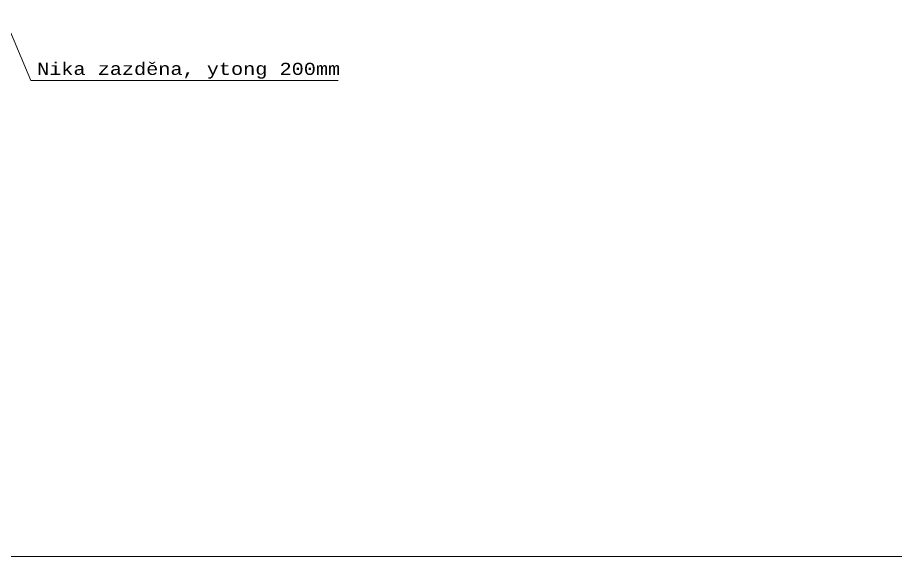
# Model space of a CAD drawing. Header units: millimetres. Extents: x -934 to 41066, y -946 to 28754.
# Drawn here: x 19905 to 30789, y -946 to 5733 of the extents above; entities that cross this region are included whole.
import ezdxf

# ---------------------------------------------------------------- set-up
doc = ezdxf.new("R2010")
doc.units = ezdxf.units.MM
for name, color, linetype, lineweight in [('A_popis.exterdoprava_Pero_č.__15', 7, 'Continuous', 13), ('bar', 1, 'Continuous', 18), ('C_popisky_Pero_č.__2', 7, 'Continuous', 13)]:
    doc.layers.add(name, color=color, linetype=linetype, lineweight=lineweight)
doc.layers.add('C_popisky', color=7, linetype='Continuous')
doc.styles.add('GENERATED_STYLE_2', font='Courier New.ttf')

# ---------------------------------------------------------------- blocks, each defined once
blk = doc.blocks.new('Lomená čára_1', base_point=(18248, -68160))
at = {"layer": 'C_popisky_Pero_č.__2', "color": 1, "linetype": 'Continuous', "lineweight": 13}
for q in [(13659, -66713), (13795, -66651)]:
    blk.add_line((13673, -66564), q, dxfattribs=at)
at = {"layer": 'C_popisky_Pero_č.__2', "color": 1, "linetype": 'Continuous', "lineweight": 13, "flags": 128}
blk.add_lwpolyline([(18248, -68160), (14441, -68258), (13673, -66564)], dxfattribs=at)

msp = doc.modelspace()

# ---------------------------------------------------------------- linework, layer by layer
at = {"layer": 'bar', "ltscale": 0.5}
msp.add_lwpolyline([(-934.2, 28753.8), (41065.8, 28753.8), (41065.8, -946.2), (-934.2, -946.2), (-934.2, 28753.8)], dxfattribs=at)

# ---------------------------------------------------------------- block references
at = {"layer": 'C_popisky', "color": 7, "linetype": 'Continuous', "lineweight": 13, "rotation": 358.518874422707}
msp.add_blockref('Lomená čára_1', (23878.8, 4952), dxfattribs=at)

# ---------------------------------------------------------------- texts
at = {"layer": 'A_popis.exterdoprava_Pero_č.__15', "color": 1, "linetype": 'Continuous', "lineweight": 13, "insert": (20146.2, 4974.3), "char_height": 150, "attachment_point": 7, "style": 'GENERATED_STYLE_2'}
msp.add_mtext('\\A1;{\\fCourier New|b0|i0|c238|p53;Nika zazděna, ytong 200mm}', dxfattribs=at)

doc.saveas('drawing.dxf')
